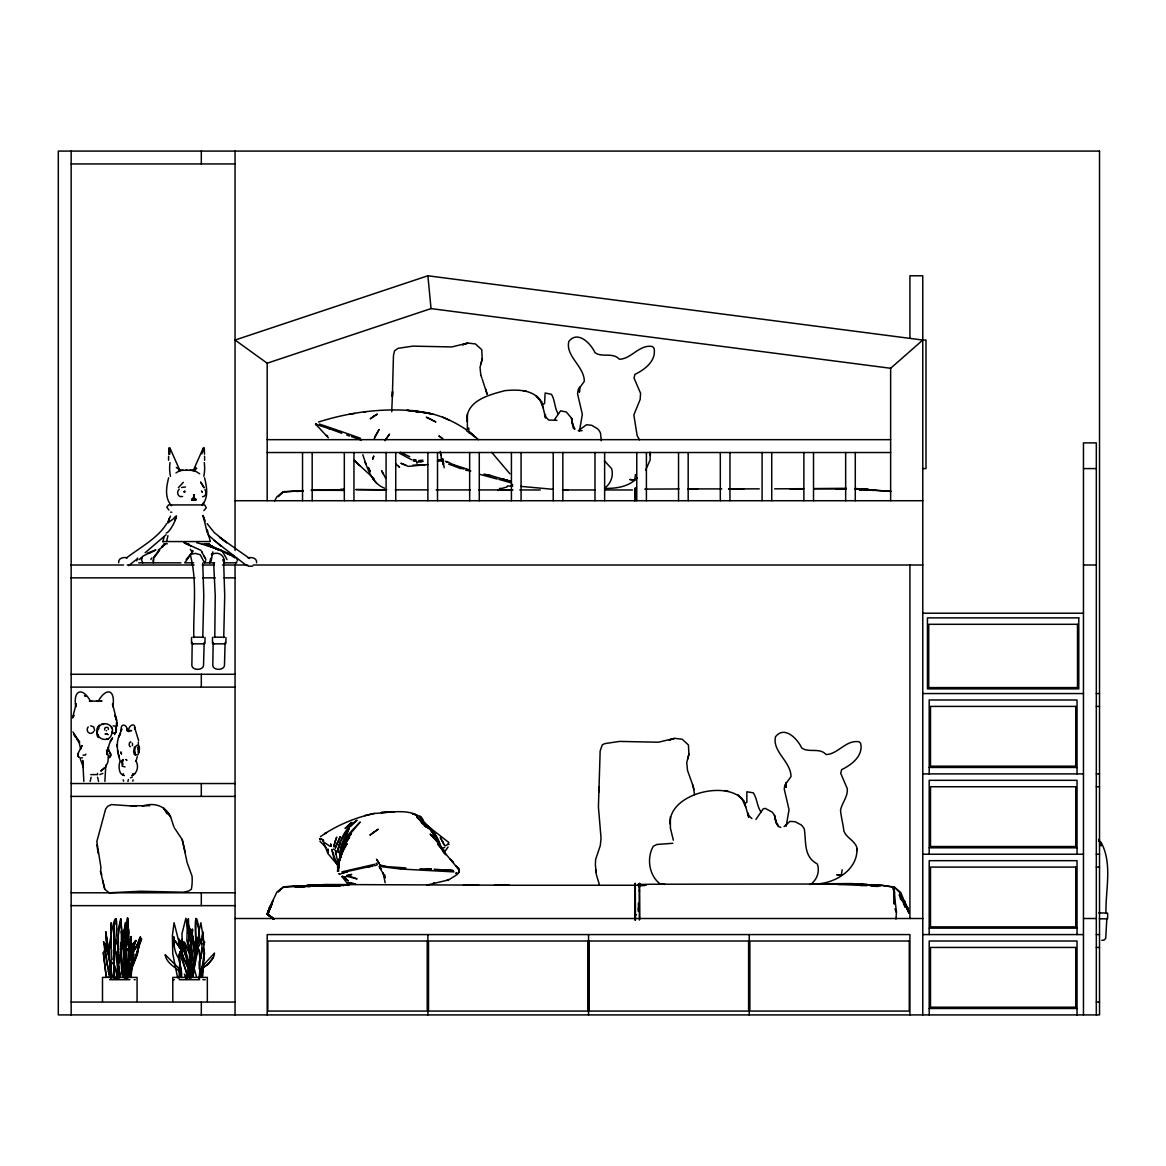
<?xml version="1.0" encoding="UTF-8"?>
<svg xmlns="http://www.w3.org/2000/svg" width="1166" height="1166" viewBox="0 0 1166 1166"><rect width="100%" height="100%" fill="white"/><g stroke="black" fill="none" stroke-linecap="round" stroke-linejoin="round"><path stroke-width="1.5" d="M194.649 951.806L192.9 936.925L187.187 922.204L193.075 936.925L194.824 951.806M224.44 559.593L224.12 561.808M635.295 489.268L635.339 488.219L634.814 500.695L635.339 488.219L634.858 490.157M634.902 920.091L635.281 883.522L635.485 920.061M638.414 907.877L638.429 911.462L638.385 903.154M639.391 920.061L639.434 883.522L639.464 885.475L644.74 885.417L639.478 885.519L639.478 883.493M639.711 919.158L639.434 883.522M639.493 884.732L639.478 883.726L639.478 885.504L639.478 884.469L651.736 884.236L851.486 883.974L877.269 885.548L866.732 885.096L873.611 885.635M894.089 892.515L894.235 904.087L894.672 892.282L893.491 888.39L892.85 889.133M111.207 977.866L111.178 922.743L111.12 941.778M113.947 977.866L113.918 922.743L113.918 976.831M639.464 885.548L639.478 884.542L639.478 885.475M125.374 977.735L125.432 922.714L125.345 978.478M138.025 752.187L139.162 751.778L137.865 754.825L135.475 754.825M190.247 973.027L182.479 955.858L178.631 939.096L182.843 955.858L189.956 971.657L189.723 976.54L189.213 972.415M340.428 856.398L342.323 848.192L341.959 852.157M635.281 883.522L634.843 886.262L635.339 883.493M191.516 643.399L191.559 637.452M204.968 643.515L205.012 637.554M212.46 643.399L212.504 637.452M225.912 643.515L225.956 637.554M120.856 918.997L118.291 935.38L118.597 964.792L120.127 976.073L118.247 964.792L118.291 928.806L120.856 918.997L122.78 944.008L120.666 952.301L124.062 976.438L122.853 975.155L120.331 952.301L122.445 944.008L121.468 931.299L124.718 952.243L125.651 976.233L122.984 943.935M338.009 870.973L338.665 862.403M601.335 440.763L600.49 433.096A13.948 13.409 -0.3 0 0 597.648 428.855L591.73 425.313L586.527 424.745L578.263 430.75L582.14 430.677M135.956 761.209L137.297 756.603M192.201 642.408L191.865 665.611C192.492 670.625 202.767 670.552 203.525 665.611L204.167 642.481M190.481 968.174L190.291 957.286L192.477 929.375L190.933 968.174L189.869 957.84M213.145 642.408L212.81 665.611C213.451 670.625 223.712 670.552 224.47 665.611L225.111 642.481M338.227 867.067L338.752 868.335L338.359 863.059L341.186 855.553M442.832 464.52L442.643 461.386L443.503 463.514L442.264 460.628M193.833 637.51C193.06 610.299 197.433 582.125 190.481 555.526M189.242 967.182L189.125 976.554L190.102 976.54L189.766 972.721M193.25 972.05L193.192 975.913L193.702 972.05M214.777 637.51L215.229 595.418L213.655 563.003M579.473 431.056L582.344 414.426L577.578 393.889L578.088 389.983L584.326 381.282C584.181 366.095 565.306 356.271 568.819 341.449C577.826 329.949 590.812 343.635 594.995 352.628C601.802 357.918 612.937 351.928 619.379 359.245C631.36 359.041 639.347 344.13 652.479 346.521L654.009 348.168C656.633 360.629 644.929 369.564 634.974 374.344L634.013 377.973L640.586 393.35L640.149 399.472L633.838 414.95L637.161 435.705L639.493 439.815M634.872 490.667L635.281 488.248M635.31 488.437L634.858 490.915M786.161 826.344L789.032 809.714L784.266 789.163L784.776 785.272L791.014 776.571C790.869 761.369 771.994 751.56 775.507 736.723C784.529 725.223 797.5 738.909 801.683 747.916C808.504 753.192 819.625 747.202 826.067 754.533C838.062 754.315 846.035 739.419 859.167 741.809L860.697 743.456C863.321 755.918 851.632 764.852 841.663 769.618L840.701 773.262L847.274 788.624C848.09 796.611 841.983 802.718 840.526 810.224C841.094 817.206 843.135 824.012 843.849 830.979C846.356 837.902 854.43 840.322 856.85 847.405C858.905 870.9 831.373 886.116 810.37 883.711M130.738 977.414L132.356 961.119L132.006 951.718L132.895 955.654L131.073 977.414M168.56 460.249L168.618 456.227M1107.613 918.56L1107.7 913.401M105.814 765.071L104.882 781.424M186.429 977.72L186.531 972.736L180.264 951.718L180.686 956.003L186.531 972.736M123.873 966.599C126.19 951.922 126.832 936.546 126.54 922.204C127.604 937.216 126.307 951.835 124.208 966.599M115.142 948.468L115.449 940.423L115.142 948.468L118.757 977.676M127.896 943.469L128.814 940.612L128.741 929.375M108.802 958.437L108.963 953.147L105.756 932.057L109.094 953.147L108.934 958.437M129.994 955.814L129.164 963.437L131.146 936.619L128.843 949.124L129.324 945.932M168.676 454.23L168.91 448.21L170.017 448.21L180.103 470.977M169.784 454.23L170.017 448.21M202.782 637.598L203.773 595.593L202.753 563.003M223.726 637.598L224.717 595.593L223.697 563.003M638.4 885.446L638.4 884.222L638.4 885.898M670.173 824.027C668.031 794.993 723.124 780.141 741.838 798.506M786.278 782.575L786.132 787.312L786.278 782.575L785.986 786.175M120.506 918.997C123.494 938.207 119.049 957.403 122.707 976.554C121.147 962.242 121.687 946.063 121.468 931.299M126.496 930.964L127.721 918.225L128.887 950.086L127.269 918.225M128.42 950.086L127.269 978.332M128.712 954.939L128.828 951.704M193.002 972.429L198.511 937.027L196.952 954.284L193.454 972.429M128.435 964.515L128.989 949.124M391.732 411.729L392.563 391.485L392.359 396.659M392.374 396.236L393.452 355.747L394.502 350.908L398.014 348.343L412.793 346.127L451.738 346.943L467.96 343.052L475.48 343.955L481.747 349.713L482.228 359.245L480.028 367.232L480.8 375.029M599.368 884.571L596.322 874.529L595.374 864.429L595.651 859.4L600.33 845.481L601.044 838.15L598.42 807.018L600.155 751.021L602.21 744.943L604.702 743.631L619.481 741.416L658.44 742.217L674.648 738.34L682.183 739.229L688.436 744.987L688.917 754.519L686.73 762.506L687.488 770.318L693.449 787.094L694.542 794.673M200.246 974.587L200.144 977.181L200.625 974.587M122.299 761.413L122.095 762.899L123.057 759.518L122.27 762.039L123.028 764.4M179.025 978.478L179.914 958.015M122.124 939.184L121.818 931.299M338.708 863.292L337.426 871.279M1106.84 918.312L1105.718 938.455L1103.896 940.175L1101.724 940.321M1105.98 913.167C1105.397 889.833 1112.787 863.467 1100.952 842.129M106.121 975.957L103.366 952.986L106.121 975.957L107.112 977.283M199.211 968.888L199.167 961.819L200.946 958.058L202.053 948.468L201.426 938.572L201.266 941.662L197.477 948.614M130.986 936.619L130.971 939.65M127.794 976.044C128.406 969.616 128.581 976.481 128.683 953.118M178.369 487.694L183.324 482.316M128.814 969.106L129.309 963.437M106.893 753.673L106.704 750.86M118.845 960.463L118.524 963.539L119.763 954.91M189.883 952.622L192.026 929.375M190.277 948.031L191.618 943.163L192.477 929.375M598.93 791.918L599.251 786.773L599.062 791.51M908.591 911.71L904.218 900.502L909.014 913.08M190.962 977.924L196.107 940.598L194.285 950.261M190 978.42L192.142 954.765L195.655 940.598M190.452 978.42L190.758 974.047M133.07 775.288L133.186 773.626L132.152 775.346M179.2 959.268C174.506 952.913 173.603 944.314 173.515 936.619L174.069 939.65L180.672 949.124L181.196 953.118M192.23 959.982L192.142 954.765M895.969 919.085L896.479 912.001L893.491 888.39M131.044 969.471L137.092 954.284L140.503 937.027L137.442 954.284L131.394 969.471M127.152 925.775L127.721 918.225M135.475 754.956L134.819 752.201M153.3 559.593L153.402 562.843M196.573 944.795C193.221 919.333 197.01 902.324 199.94 942.813M196.675 943.207L195.626 936.837L196.092 918.531M466.823 421.363C465.628 400.565 489.37 394.749 505.199 390.595C517.165 389.633 531.361 389.313 539.785 399.472M110.916 934.505L109.75 947.812L111.047 934.505C118.917 894.22 117.504 942.857 113.408 949.94C113.67 958.554 114.137 992.98 114.516 971.992M271.474 904.889L267.714 914.013L273.923 919.318L267.714 914.013L271.328 904.976L267.67 914.027L273.923 919.318L267.714 913.838L273.252 900.108L270.016 906.929M448.065 847.012L443.896 852.842M203.292 948.045L204.516 952.986L202.388 975.957L203.175 963.582M204.239 951.267L203.875 959.997M256.578 562.77C257.365 558.15 251.521 556.838 248.096 557.844L249.524 558.412L219.47 537.191L226.714 542.744L214.209 532.483L207.096 523.607M139.06 752.187L138.156 751.137L138.871 749.111M189.125 962.62L187.595 978.332L189.971 950.64L188.178 943.367L188.994 936.167L188.251 943.367L189.898 948.381M83.85 781.424L82.713 760.465L83.354 764.852M128.26 976.962L129.834 967.299L129.455 970.258M105.756 932.057L106.733 944.824L105.887 932.057M127.721 978.332L127.968 971.322M188.615 947.419L186.866 940.423L187.362 922.204M117.3 978.405L116.964 973.785L114.093 967.066M121.862 939.723L126.54 922.204M132.006 951.718L128.828 962.97L131.671 951.718M670.377 816.71L670.377 828.006L673.336 840.176M193.833 966.468L191.996 975.884L198.06 937.027M194.911 957.68L193.687 964.821M340.778 840.919L337.659 851.224C339.816 838.981 346.375 827.015 357.044 820.237L350.441 826.636M81.008 748.339L81.955 745.599M187.988 918.997C188.163 924.04 187.099 917.657 188.965 929.054M194.095 962.431L194.124 958.292M200.946 958.058L202.053 948.468M170.017 462.552L169.653 466.706A35.374 30.637 90 0 0 170.484 476.34M94.65 730.557L93.761 726.957L90.671 725.82M131.452 966.308L133.653 954.648L132.37 963.247L129.222 971.467L128.814 976.904L129.951 968.48M191.588 976.481L191.501 973.595M194.941 961.367L194.037 968.086L196.442 976.51M125.36 972.721L124.995 976.54M340.006 856.208L343.926 845.365L341.915 852.244L342.789 846.968L349.596 837.13L344.101 845.583M180.745 976.904L179.36 971.467M191.778 964.996L190.51 971.147M124.441 978.42L125.753 971.147L124.791 978.42M200.814 977.079L203.861 955.143L203.861 941.778L200.887 922.743L198.745 932.115M202.272 936.531L202.913 932.057L202.345 938.513M202.913 932.057L202.126 939.971M195.611 952.505L196.617 945.699M139.483 748.222L138.594 745.438L136.364 745.438L134.906 748.645L134.746 753.134M139.308 750.86L139.337 747.26M340.851 852.113L341.084 850.684L340.53 855.742L339.889 853.031L340.151 856.296M90.146 781.424L91.152 777.226M467.435 414.061L467.347 429.482M340.632 856.879C339.962 847.959 345.413 839.753 351.403 833.632L345.704 841.196L347.555 837.815L346.331 840.599M634.61 479.998L630.063 479.547L634.61 479.998L635.514 474.518M842.202 869.792L841.269 875.345M339.014 862.957L339.525 860.027L338.504 864.093L341.317 855.378M138.433 748.12L138.346 742.086M132.778 950.261L135.795 940.598L133.828 946.209L133.376 954.182L133.113 950.261M199.022 978.303C200.275 967.969 200.858 956.076 197.622 946.311M96.982 728.983L97.011 735.061M98.163 729.158C93.455 738.909 109.531 743.981 111.688 733.982C116.396 724.232 100.32 719.16 98.163 729.158L98.775 728.488M128.42 779.427L127.925 781.512M132.399 961.44L135.795 955.858L141.552 939.096L139.118 944.314M198.511 937.027L196.427 944.008M126.934 977.72L127.517 969.485M127.269 977.72L127.852 969.485M193.6 965.477L192.463 968.844M210.696 558.237L209.749 562.843L211.163 560.788L212.853 551.839M133.113 779.865L132.807 781.205M106.951 754.635L107.913 748.674L106.674 753.877M132.88 958.875L131.612 964.821L133.23 958.875M132.516 959.662L131.248 963.801M122.313 761.048L122.124 766.106L125.01 766.951M182.362 948.672L181.983 933.675L185.904 918.225L189.052 936.167M1098.882 840.467L1098.897 839.287M166.592 541.563L167.948 535.69M237.514 560.788L236.64 558.048M480.946 363.909L482.199 358.662M687.634 759.183L688.887 753.936M126.307 977.924L127.706 973.595L126.642 977.924M103.366 952.986L106.733 944.824M124.879 960.638C122.955 912.133 124.689 1006.083 125.957 954.852M162.876 541.796L163.969 537.162M337.805 849.897L340.064 842.318M193.643 949.037L196.107 940.598M634.858 490.901L635.31 488.904M634.814 885.927L635.31 883.726M634.858 886.189L635.31 884.469M166.184 532.979C170.659 532.789 180.949 509.294 173.865 518.258A5.67 4.751 -61.8 0 1 172.451 519.54L167.875 522.995L169.187 518.579L168.123 522.237M122.838 941.88L124.733 934.228M634.814 490.653L635.281 488.933M128.945 959.239L130.067 951.296L134.746 942.026L130.184 951.296L129.441 959.268M458.952 870.521L459.083 868.772L456.11 866.105L459.054 869.851L442.191 849.635L445.485 854.678M116.046 978.216L119.544 968.144M116.177 978.216L118.043 971.103M193.731 562.843L184.724 562.843L190.976 554.287L195.378 553.398L200.246 554.725L204.516 562.843L214.602 562.843M133.653 954.648L129.688 967.299M199.197 978.405L200.071 975.534L199.255 978.405M135.489 949.095L140.153 937.027M136.32 947.404L140.503 937.027M72.656 717.586L76.169 703.739L75.761 706.975C72.875 689.835 82.407 686.657 90.35 700.999L91.91 701.232L90.219 701.393M178.937 955.654L180.089 951.718C176.911 960.361 182.683 968.246 181.473 977.414M634.8 492.883L635.295 491.236M634.8 888.157L635.295 886.524M126.205 922.204L122.168 936.925M115.959 731.301L116.717 720.632L112.534 703.754L112.883 706.829C115.638 688.902 106.208 687.313 98.367 700.999L96.807 701.232L98.498 701.393M125.068 971.657L124.645 973.027L126.861 968.713M195.363 958.015L197.622 950.64L197.564 946.311M191.647 553.005L193.192 551.022M190.379 555.176L191.035 554.185M212.518 553.282L211.454 554.725M272.29 903.548L267.743 913.896L273.821 919.333L267.539 914.042L273.952 919.376L267.67 914.027L269.973 907.163L267.714 913.838L273.821 919.333L267.305 914.071L271.153 904.991L267.305 914.071L273.704 919.245M339.102 861.572L342.964 850.874L338.606 860.231L338.767 864.414M271.095 905.005L267.203 914.115L271.168 904.991L267.262 914.086L273.893 919.245L267.349 914.057L271.066 905.064L267.305 914.071L273.908 919.274L267.218 914.013L269.594 907.571L267.189 914.086L273.835 919.245L267.393 914.042M127.546 943.469L128.814 940.612M135.795 955.858L138.288 947.943M267.757 913.94L269.944 907.381L267.714 913.838M203.423 944.854L204.546 942.143L203.613 944.854M459.171 872.43L459.258 870.696L458.253 873.625M346.215 836.226L349.188 828.079C345.296 836.678 338.84 845.904 340.53 855.742L340.691 852.623L340.705 855.829M129.98 951.908L135.795 940.598M634.8 496.454L635.31 495.069M634.8 891.728L635.31 890.343M191.763 553.267L191.749 551.052M341.492 849.096L342.119 847.39M168.662 477.769C166.33 486.922 164.45 498.086 171.562 505.738M199.78 973.785C202.301 965.025 213.772 963.233 214.515 953.059L202.636 965.9L200.056 971.059M342.294 849.446L345.019 844.097M81.941 745.613L79.244 751.108C77.014 753.834 77.933 759.401 82.48 757.842M336.129 845.889L335.269 848.192L340.253 836.59L336.129 845.889L337.703 842.012M270.206 906.521L276.838 892.107L283.265 886.962L294.94 885.708L310.258 886.495L294.838 886.495L325.329 884.498L509.527 885.227M341.157 854.372L340.822 855.232L340.676 853.046L341.04 853.862M150.91 559.593L151.522 558.048M174.915 520.196L176.547 516.115M115.245 733.312L115.784 731.957L114.632 734.595M129.455 959.88L136.524 945.611L141.552 939.096M168.793 520.196L170.44 516.115M343.096 844.811L341.638 848.411L343.664 844.242M341.886 853.148L347.118 843.63L340.501 853.76L339.117 861.135M97.274 728.327L97.929 726.812M118.67 977.968L120.623 973.799M443.371 460.235L441.783 461.138M193.09 470.977L203.175 448.21L204.283 448.21L204.516 454.23M194.197 470.977L195.844 467.245M201.82 453.793L204.283 448.21M134.454 746.808L133.624 751.633L134.382 754.679M340.443 855.144L339.131 861.324M634.814 895.984L635.295 895.007M374.199 438.751L379.169 429.38L374.607 437.177M135.445 940.598L131 949.037M104.27 767.957L100.801 771.105L105.494 767.228L107.913 762.01L108.365 756.005L106.514 750.146M85.92 754.111L85.235 755.131L82.975 755.131M274.535 501.161L276.838 496.833L283.265 491.673L301.746 490.769M204.516 562.843L205.682 560.788M121.92 946.53L125.097 941.108M645.556 470.277L650.162 459.972L650.162 452.131M203.569 967.066L207.679 964.821L212.693 958M202.753 975.957L201.631 977.283M112.286 738.267L109.269 744.025L107.52 751.91L107.797 749.053M341.551 839.578L343.11 836.882M338.548 863.875L337.499 866.95L338.402 871.337M124.121 970.651L126.526 966.891M118.364 968.144L118.364 960.58L116.819 952.389L118.713 949.488M120.419 946.5L122.299 943.411M123.917 955.216L126.54 951.15M202.563 504.732L204.006 502.4L202.053 505.097M153.052 558.048L159.319 550.031M142.354 558.048L141.377 559.593L142.806 562.843M319.63 838.937L320.082 839.68M166.651 523.607C158.168 537.774 140.751 547.131 127.007 557.508M124.339 968.13L126.861 964.573M343.883 835.541L346.914 831.037M269.39 907.498L271.066 905.049M202.636 504.528C208.729 496.803 206.688 486.484 204.546 477.769M108.453 949.838L108.832 957.111L108.336 949.838L109.866 947.812M128.537 730.324C128.581 725.063 136.131 721.929 134.644 729.114L134.542 727.263L138.623 740.629M139.016 559.593L143.272 555.949L148.884 553.194M384.897 440.675L389.546 434.116L385.217 440.15M340.326 856.165L341.638 854.357L340.953 855.305M179.229 489.254C175.92 491.921 178.092 497.984 182.596 496.468M132.108 775.565C137.413 773.233 139.002 765.756 135.941 761.063M112.577 738.034L110.129 741.168M137.646 558.048L136.772 560.788M203.19 943.644L204.356 942.143M203.38 943.644L204.546 942.143M98.338 726.287L99.27 725.092M442.832 851.646L444.057 850.087M186.225 559.593L192.128 552.232L190.35 549.303M162.249 546.781L164.654 543.779L161.768 546.781M350.995 832.961L360.221 822.015C351.301 831.154 339.787 841.502 340.151 855.334M203.846 510.606L206.295 507.749L204.677 504.922L168.531 504.922L166.855 507.239L168.924 510.081M159.771 550.031L153.854 558.048L153.344 561.808M235.692 562.843L236.567 561.808M163.371 545.79L165.047 543.779M127.254 949.794L134.615 942.026M127.371 949.794L134.746 942.026M498.144 490.522L500.17 488.16M204.866 521.785L204.648 520.357M441.127 460.337L442.235 459.885L437.644 459.812M909.203 913.065L907.571 907.935L903.854 901.522L908.81 912.147L907.571 907.935L903.839 901.551L908.737 912.103L907.469 907.818L899.496 895.051M605.985 487.024C611.246 482.651 613.607 475.145 611.567 468.572L604.44 460.847M340.618 489.997L311.584 490.055L343.897 490.332L311.453 490.274L340.647 489.778M166.111 534.757L145.167 552.742M278.31 496.701L283.178 492.067L303.262 490.58M278.31 891.975L283.178 887.341L306.585 885.679M755.918 819.407L763.22 808.825L765.202 808.388L772.3 812.163L774.53 815.559L776.235 823.196L778.436 826.548L780.783 827.379M211.6 554.593C217.721 551.008 224.892 554.827 224.338 562.843M340.72 853.833L340.122 856.165M890.635 368.281L922.772 340.049L427.878 275.774L235.051 340.049L267.189 363.209L431.041 308.596L890.635 368.281L890.635 500.724M133.551 774.763L134.906 773.568M554.579 419.512L560.584 410.84L566.341 411.992L571.5 418.142L572.798 425.867L574.809 429.307M810.399 884.455C816.987 880.155 820.077 871.308 817.279 863.904C803.185 856.514 806.42 841.808 804.292 829.026A13.948 13.409 -0.3 0 0 801.217 824.93L795.125 821.709L789.892 821.389L784.077 826.577M637.19 477.973C628.926 486.645 616.829 488.554 605.387 488.394M128.595 565.627L136.859 559.199M185.962 470.233L194.212 470.394L196.719 468.426M320.49 836.561L326.509 832.611L324.789 833.632C339.933 824.056 356.825 817.104 374.359 813.445C389.59 812.862 411.073 807.324 422.733 819.377L420.416 816.433L428.622 828.589M158.226 550.031L162.701 546.781M457.13 874.587L448.691 879.878L427.018 885.081M374.665 864.312L341.915 871.847M175.979 472.944L180.103 470.394L183.31 470.248M161.549 546.781L165.193 544.537M434.437 882.895L433.009 883.77L433.825 883.332M105.013 734.041L106.791 733.749M115.099 733.195C117.168 731.344 117.096 724.99 113.146 725.82M448.648 879.47L446.767 880.476M444.727 847.405L441.491 848.659M149.744 553.194L155.807 550.031M442.293 460.672L443.459 460.555M193.454 494.836L194.241 494.836L194.241 496.993A2.361 2.055 -90 0 0 196.107 499.354L195.538 499.908A6.267 5.422 -90 0 1 191.734 499.908L191.588 499.354A2.361 2.055 -90 0 0 193.439 497.284M318.507 422.019C350.223 411.948 384.489 407.532 417.69 411.248M130.563 777.809L132.341 776.993M444.975 845.846L447.292 844.811M124.645 973.027L125.491 972.721M99.882 774.603L102.87 773.35M374.782 865.755L377.463 864.633M744.797 803.593L746.852 802.31L746.838 791.787L753.236 792.793C757.215 798.448 756.88 806.508 761.223 812.265M147.397 553.194L155.472 550.031M341.274 873.611L348.168 871.25L342.498 873.086M195.844 499.602L195.014 499.791A5.961 5.16 -90 0 1 192.273 499.791L191.851 499.646A2.653 2.303 -90 0 0 193.643 497.663L194.052 497.663A2.653 2.303 -90 0 0 195.801 499.587L195.422 499.791A5.961 5.16 -90 0 1 192.681 499.791L191.894 499.602M181.605 487.461L185.511 487.009M542.467 404.704L544.58 403.523L545.134 393L551.474 394.341C555.147 400.186 554.375 408.217 558.397 414.178M340.385 854.343L341.172 854.153L333.345 849.008M100.757 701.393L102.025 700.999L89.359 701.203M344.32 872.445L347.876 871.454M200.844 482.243L203.817 487.694M499.616 489.006L506.933 487.009M126.584 730.543L131.627 730.586L128.96 730.834M426.741 885.198L428.782 884.688M374.359 813.445L364.739 815.661M349.377 871.031L372.464 865.944M366.751 867.329L373.105 865.901M126.438 557.989L127.181 557.844C123.756 556.838 117.912 558.15 118.699 562.77M192.273 499.646L192.317 499.602A2.653 2.303 -90 0 0 194.052 497.663M142.31 806.245C153.708 802.033 165.601 805.648 170.6 816.943M208.947 543.706L209.778 545.79L208.35 543.779M417.632 462.115L421.713 461.488M349.421 414.221L354.683 413.464M376.093 863.379L377.114 863.234M306.439 886.16L301.44 886.86M202.549 496.701C206.134 496.731 206.586 491.95 204.91 489.618M303.043 886.641L308.057 885.956L301.353 886.714M303.175 490.784L294.663 490.901L303.277 490.828L296.587 491.498M301.367 886.845L308.057 885.956M194.241 494.836L193.877 496.993A2.361 2.055 -90 0 1 192.011 499.354L192.157 499.908A6.267 5.422 -90 0 0 195.961 499.908M303.291 490.784L294.838 491.207L303.349 490.915M418.696 460.628L422.806 460.147M424.847 464.797L408.217 466.4L400.871 463.252L406.293 465.336M364.273 412.079L365.556 411.933M340.618 885.285L309.908 885.344L296.456 886.787L309.937 885.388L347.512 884.979M420.241 461.692L423.141 461.415M296.587 886.787L310.083 885.49M343.97 885.562L325.168 885.038L294.721 886.656L306.6 885.796M672.84 843.28L656.793 844.49L653.324 846.225C646.518 857.782 648.937 875.345 659.927 883.726L665.145 884.426M108.496 757.842C111.091 758.221 110.901 751.764 110.333 756.588L110.61 754.096L107.87 747.406M416.043 460.074L414.644 460.162L415.679 460.147M178.996 470.394L187.245 470.233M311.628 489.837L344.101 489.691M427.805 464.651L412.895 465.176M313.173 490.303L340.487 490.186L311.468 490.245L340.589 490.128L311.614 490.026M313.173 885.577L340.589 885.402L309.865 885.388M437.454 461.095L441.535 460.949M311.439 490.303L325.11 489.866M311.439 885.592L325.11 885.14M311.453 885.562L340.53 885.446L309.762 885.577L340.501 885.46M875.141 490.288L890.809 491.265M875.141 885.562L882.05 885.358L894.307 887.035L900.822 892.588L908.868 912.628M836.066 489.152L846.341 488.875L813.883 488.743M837.771 884.396L851.486 884.003L875.564 885.519M311.643 490.055L340.589 490.128L325.154 489.793M839.52 489.137L846.399 488.977L837.844 489.137L846.356 488.889M851.472 883.974L836.051 884.265L851.486 883.974L867.038 884.513L836.066 884.061L875.549 885.533L851.472 883.566L820.645 883.77M644.769 489.108L679.049 488.948M837.815 489.122L846.399 488.933M149.627 805.721L130.883 805.75M839.52 884.426L858.482 884.411M837.829 884.411L856.762 884.382M846.341 488.787L836.051 488.991L846.341 488.714M193.264 643.778L192.215 643.807L203.686 643.851M214.209 643.778L213.174 643.807L224.63 643.851M426.173 869.195L431.537 869.107L420.037 868.801M813.824 488.569L846.327 488.306M774.632 488.845L803.593 488.7M194.387 637.015C187.624 637.146 207.504 637.336 202.884 637.073M215.331 637.015C208.568 637.146 228.449 637.336 223.828 637.073M789.994 488.831L803.651 488.787M697.866 488.904L687.619 488.918L721.754 488.904M728.575 488.918L759.285 488.86M346.798 875.316L351.709 874.427L345.457 877.021L341.959 876.643M636.447 914.742L635.499 915.135M71.155 163.94L235.051 163.94M922.481 340.049L925.993 340.049L925.993 468.586L922.481 468.586M267.189 439.669L890.635 439.669M267.189 452.525L890.635 452.525M1083.462 468.586L1096.317 468.586M728.59 488.904L743.937 488.889M470.292 489.924L436.171 489.895M497.62 489.968L512.982 489.982M519.774 489.939L540.31 489.982M562.449 489.953L594.908 489.953M605.198 489.953L632.482 489.968M193.454 496.993L194.241 496.993M194.066 498.115A2.361 2.055 -90 0 0 195.684 499.354L196.107 499.354M235.051 500.724L922.772 500.724M170.615 512.18L171.796 512.18M162.876 541.563L210.332 541.563L207.256 529.816M167.379 543.808L164.26 543.706M187.056 543.808L188.805 543.808M138.725 562.843L180.934 562.843M223.828 562.843L236.771 562.843M70.922 565L123.581 565M127.196 565L194.081 565M202.272 565L214.223 565M222.429 565L247.79 565M253.241 565L922.772 565M1083.462 565L1096.317 565M248.096 566.18L252.658 566.18M70.922 577.855L194.984 577.855M202.593 577.855L215.214 577.855M224.12 577.855L235.051 577.855M922.772 613.214L1083.462 613.214M71.155 674.269L235.051 674.269M71.155 687.124L235.051 687.124M922.772 693.551L1083.462 693.551M1096.317 693.551L1099.523 693.551M1096.317 706.407L1099.523 706.407M106.529 730.703L106.208 730.703M929.2 767.461L1077.034 767.461M922.772 773.889L1083.462 773.889M1096.317 773.889L1099.523 773.889M90.817 774.603L97.419 774.603M71.155 783.537L235.051 783.537M1096.317 786.744L1099.523 786.744M71.155 796.393L235.051 796.393M929.2 847.813L1077.034 847.813M922.772 854.241L1083.462 854.241M1096.317 854.241L1099.523 854.241M1096.317 867.081L1099.523 867.081M463.47 885.198L478.818 885.198M494.209 885.256L646.139 885.256M71.155 892.792L235.051 892.792M71.155 905.647L235.051 905.647M235.051 918.502L922.772 918.502M1083.462 918.502L1096.317 918.502M115.915 924.492L116.046 918.531M198.73 928.005L195.728 918.531M929.2 928.151L1077.034 928.151M191.443 943.411L189.052 929.9L190.67 943.819M189.912 932.698L190.175 936.269M189.052 934.083L191.559 945.174M198.716 931.255L199.444 934.505M922.772 934.578L1083.462 934.578M1096.317 934.578L1099.523 934.578M131.175 938.513L130.913 946.5M181.983 939.315L183.004 945.845M115.711 941.662L115.769 939.738L118.626 948.614M189.912 967.736C185.817 953.919 178.034 921.883 191.705 960.318M110.61 977.385L107.185 965.142L103.555 942.143L108.817 955.595L112.242 977.604M178.631 939.096L182.362 945.611L190.466 970.331M127.021 943.367L126.045 948.381L126.73 978.332M183.193 942.026L184.928 943.498M103.555 942.143L104.823 943.644M122.445 944.008L123.334 943.935M182.362 945.611L180.672 942.536M185.35 947.331L187.362 959.239L190.626 969.31M1096.317 947.433L1099.523 947.433M105.042 947.564L107.52 965.142L110.945 977.385M184.549 943.498L188.498 949.794M104.488 943.644L107.287 950.057M181.969 950.086L183.31 961.425M199.401 950.028L199.925 955.479M189.548 947.258L190.714 971.249M190.743 955.216L188.134 949.794M113.685 955.391L112.971 959.676M106.951 950.057L108.817 955.595M186.254 957.009L182.552 947.244M125.36 957.286L125.709 968.174M125.564 960.493L125.36 968.174M190.233 960.638L190.933 968.174M108.482 955.595L109.925 964.267M189.971 952.243L190.466 964.588M186.341 958.729L188.557 965.637M118.903 970.928L118.845 967.459L119.238 970.928M109.837 975.257L108.38 971.074L110.697 978.055M109.589 964.267L111.513 971.803M117.198 972.167L114.764 965.9L112.169 962.693M187.522 972.007L188.076 976.073M181.036 974.222L181.298 977.414M189.198 975.155L190.087 976.438M190.903 976.233L190.014 964.588M109.327 977.181L108.7 967.051M109.604 979.702L129.951 979.702M134.25 979.702L135.212 979.702M173.413 979.702L174.361 979.702M179.316 979.702L199.634 979.702M202.855 979.702L205.201 979.702M71.155 1002.06L235.051 1002.06M1096.317 1002.06L1099.523 1002.06M929.2 1008.488L1077.034 1008.488M478.818 489.924L509.527 489.953M427.66 489.88L395.274 489.837M356.038 489.72L386.733 489.837L356.082 489.458M340.734 489.268L344.145 489.312M1098.736 912.905L1107.088 913.051M1099.334 918.75L1106.986 918.895M507.283 485.989L512.617 486.105M874.762 886.32L878.158 886.408M873.611 490.361L866.732 489.807L875.549 490.245L854.926 488.802L890.97 491.484M854.94 488.831L866.965 489.21M859.969 489.982L866.79 490.216L859.502 490.099M520.765 486.368L552.669 489.268M859.502 885.373L862.913 885.49M556.954 420.328L548.632 420.022L545.105 416.233M860.187 489.166L855.013 488.977L858.497 489.137M136.393 806.304L111.397 804.584L107.651 806.347L105.625 809.073L96.836 841.633L100.932 867.387L100.538 871.614L104.809 889.308L109.123 892.792L140.649 891.247L183.222 892.209L189.023 890.926L191.399 889.133L191.72 887.035A61.536 52.732 38.7 0 0 192.201 879.528L192.069 876.249L187.012 862.213M405.885 867.941L388.817 866.746M854.926 488.452L875.52 490.288M567.871 490.332L562.784 490.084L566.122 490.259M320.3 838.471L320.271 839.637M398.335 868.233L401.57 868.422M442.482 459.069L443.401 459.127M189.883 470.19L193.104 470.394M454.026 871.891L400.477 869.02L381.267 866.659M127.852 730.718L128.901 731.68L126.773 729.027L127.488 730.222C126.89 723.911 119.967 722.716 121.308 730.659L121.76 728.794L118.903 736.97L120.477 733.297C115.259 741.255 117.402 753.119 120.404 761.762C118.932 761.209 117.562 774.02 123.246 775.084M453.312 870.565L434.16 869.253M875.491 885.592L866.863 884.63L880.68 885.548L866.804 885.052L882.21 885.402L894.482 887.326L899.788 892.529L900.633 899.438M382.302 865.653L387.272 866.571M724.654 790.563L727.832 790.956M411.7 410.476L432.965 414.119L416.204 411.306C434.481 412.502 451.621 419.818 466.648 429.948M867.14 489.472L873.961 490.42L867.125 489.443L872.241 490.288M108.292 734.667L106.164 733.662M872.255 885.46L867.14 884.761L873.946 885.694M867.11 489.545L872.197 490.288M867.11 884.819L872.197 885.577M415.679 411.642L419.162 412.196L415.664 411.613M465.715 470.204L470.787 471.035M523.053 390.668L526.216 391.222M195.422 499.646L195.378 499.602A2.653 2.303 -90 0 1 193.629 497.663M487.111 474.97L490.551 475.611L484.036 474.066M207.227 532.731L203.044 515.532M342.046 876.468L343.46 876.759M326.232 435.472L327.602 435.763M498.946 479.401L510.897 482.768M346.535 876.205L357.073 878.902L350.937 876.686M468.105 469.417L454.07 464.884M342.41 876.54L344.305 877.007M479.809 474.329L497.168 479.037M414.309 459.914L413.332 459.521M202.214 544.201L221.569 550.323M196.675 542.7L202.534 544.303M414.192 461.27L413.187 460.832M448.4 843.82L448.852 844.592L448.05 843.63M456.27 872.62L456.839 873.669L455.877 873.64L456.751 872.649M503.085 479.139L510.664 481.325M501.569 478.701L510.154 481.252L490.143 475.407M342.644 876.336L343.912 876.715M461.415 468.222L464.039 469.038M317.735 424.963L330.138 428.957L328.214 428.316M319.309 424.03L337.644 430.254M461.124 468.732L448.691 464.141M360.513 438.285L338.65 430.575M329.73 428.855L341.842 433.256M351.432 436.58L361.212 440.063M380.48 864.968L384.27 866.338M168.4 813.518L170.396 816.331L173.982 827.146M346.637 434.947L349.465 436.04M454.244 465.03L446.811 461.488M218.989 550.031L204.021 543.779L233.273 555.949M341.186 853.235L337.936 851.267M399.821 453.472L411.715 459.798M400.521 452.277L409.718 456.693M442.759 417.166L449.027 420.037M234.293 555.949L205.872 543.779L212.751 546.781L206.222 543.779L212.46 546.781L206.674 543.779L210.463 546.038M226.262 553.194L230.489 555.264M122.94 774.851L124.441 775.594M384.576 488.219C373.353 483.934 368.879 472.128 364.987 461.78L365.818 463.776L362.815 454.725M340.705 854.314L340.385 853.774M218.625 550.031L207.694 543.779M323.128 840.074L320.708 838.733L323.696 840.54M448.925 842.595L426.027 824.61M322.72 841.371L330.065 846.312M194.197 470.394L199.692 473.79M190.787 545.98L184.286 542.744L200.829 550.279M379.46 864.866L380.874 865.77M398.408 466.4L399.588 467.158L395.901 463.966M231.888 555.949L235.051 558.048M442.22 438.358L438.882 435.938L443.197 439.086M445.368 461.197L446.972 462.348M466.473 430.706L476.049 437.673M246.667 565.627L214.194 540.485M176.328 467.449L180.103 470.394M343.547 877.342L348.357 880.928L343.62 876.745M328.389 437.818L316.7 425.342M908.606 912.016L903.912 901.391L908.941 912.22L903.81 901.595L908.926 912.235L907.585 907.979M473.819 435.428L469.053 431.639L478.483 439.655M220.986 546.082L207.942 534.757M414.95 460.497L414.324 459.958L415.81 461.24M374.184 478.818L354.216 460.395M424.92 823.123C432.061 829.376 438.46 837.013 440.602 846.472L438.008 840.759M326.145 847.434L319.936 841.327M450.222 859.225L453.589 862.33M748.062 814.99L751.91 818.59M441.943 460.118L443.226 461.692L444.188 467.755M208.568 543.779L210.652 545.79M741.838 798.739L738.049 795.066L744.01 800.853L748.732 817.351M427.558 826.694L432.877 832.466M354.347 460.337L359.667 465.613L354.595 460.585M491.717 452.379L509.877 473.746M420.868 821.272L416.597 816.71L428.199 828.195M539.785 399.705L536.2 395.857L541.826 401.92L545.499 417.967L545.44 414.484M425.94 827.262L421.028 822.088L430.429 828.676L437.658 842.377L430.152 834.054L438.926 843.105L445.806 854.416M380.626 868.612L379.591 867.475L383.381 873.932L385.144 882.764M348.896 885.475L342.148 876.788M472.478 434.86L473.95 436.521M372.872 478.891L376.385 482.928M1099.042 839.52L1101.214 845.948M203.656 555.949L205.376 558.048M179.375 971.467C174.171 966.308 166.49 963.043 165.12 954.648L177.844 967.299L181.444 973.523M169.653 815.734L163.531 808.155L167.102 813.839M179.054 945.932L174.069 939.65L173.501 936.619M137.836 749.49L138.011 747.654L138.958 748.047M201.558 551.605L205.916 559.593M222.036 550.716L227.064 559.593M511.685 484.356L512.705 484.998L511.67 484.24M899.467 894.978L903.898 901.245L908.562 911.797L903.927 901.245L899.292 894.934L907.512 907.891M900.429 897.937L902.965 901.58L900.414 897.82M425.619 826.446L419.673 816.025M200.61 482.199L204.254 487.563M337.309 864.793L333.811 857.928L331.814 849.504L336.245 862.344M900.735 898.316L902.746 901.318M379.154 866.513L380.932 869.253L379.518 866.848M379.271 863.554L376.501 859.24L378.906 862.811M97.274 735.994L98.265 737.553M336.814 863.889L337.426 864.866L328.36 854.066L323.696 843.674L324.658 845.204M83.442 767.447L80.352 759.241M1098.97 840.875L1100.544 843.412M778.422 825.892L776.075 821.972L774.53 815.559L776.075 822.54M178.996 939.096L181.036 942.536M201.499 551.256L202.33 552.713M174.623 828.254L182.217 839.564L186.837 861.208M79.521 743.675L76.46 738.253L79.711 742.261L72.919 731.942M907.308 907.673L903.796 901.216L908.547 911.827M1098.707 839.986L1099.392 841.269M385.742 478.468L381.617 470.743L383.497 474.27M435.559 838.208L432.149 831.679L436.813 840.628M574.692 428.651L572.681 424.628L571.5 418.142L573.497 428.592M741.97 798.87L745.744 806.916M368.587 468.062L370.19 471.676L368.485 467.464M203.073 515.532L204.414 519.482M168.91 448.21L170.178 451.096M123.494 774.574L123.144 773.758L123.29 775.288M203.103 516.115L204.837 520.196M903.358 902.805L905.21 907.279L899.788 892.529M194.299 949.488L195.494 952.389M193.935 949.488L195.116 952.389M539.902 399.836L543.225 408.071M183.558 942.026L185.715 947.331M188.192 965.637L190.102 970.331M437.6 839.666L434.612 833.603L437.367 839.331M108.38 971.074L109.954 975.257L109.21 973.289M338.825 866.688L335.502 851.705L336.216 854.445M383.381 873.932L383.002 872.882L384.591 877.269M481.019 375.641L481.864 378.046M482.287 379.241L487.111 394.312L485.858 389.255M100.567 871.279L101.792 874.806M184.432 974.12L185.904 978.332M79.448 744.01L80.745 749.228M431.682 832.291L431.012 830.294M191.734 551.008L192.113 552.174L191.661 550.687M748.485 816.477L748.324 813.212M895.007 908.795L895.925 911.987M338.431 866.673L338.125 865.58L338.723 871.017M182.217 839.564L185.277 852.331M103.891 942.143L105.377 947.564M440.398 453.21L440.981 455.396M111.397 726.986L111.805 728.488M440.252 451.431L441.87 460.439L441.418 458.078M316.773 424.351L315.971 423.52L316.423 424.832M692.546 784.543L693.814 789.586M123.538 781.205L123.232 779.865M102.579 880.141L104.707 889.002M191.195 970.01L189.985 963.48M191.967 973.421L192.754 976.817M191.807 973.421L192.579 976.817M98.571 781.424L97.565 777.226M180.745 969.106L179.17 959.268M177.611 977.735L172.772 953.817L172.408 935.467L174.069 922.714L178.806 941.326L179.433 947.973M337.644 868.393L338.023 870.375M181.182 953.118L182.668 960.697M384.62 874.602L385.29 877.896M639.362 890.343L639.493 891.203M96.836 844.636L98.221 853.512M119.107 974.965L119.588 977.837M190.32 957.84L190.685 960.638M111.178 971.803L111.907 977.604M335.517 853.075L335.662 854.197M204.283 462.552L204.633 466.706A35.374 30.637 90 0 1 203.817 476.34M595.593 869.428L595.884 871.993M173.384 938.513L174.288 946.5M97.478 773.35L97.623 774.603M338.49 864.502L338.796 867.621M427.878 275.774L431.041 308.596M639.376 886.51L639.478 887.515M98.323 734.682L98.454 736.154M188.294 926.314L188.513 929.054M128.391 929.375L128.654 933.543M199.08 934.505L199.371 939.49M338.592 864.239L338.65 865.318M108.19 967.459L108.511 971.074M222.91 559.593L222.968 560.788M468.717 427.937L468.921 432.79M203.175 448.21L203.263 450.222M188.44 918.997L188.644 924.93M857.039 849.008L857.083 850.597M650.351 453.734L650.395 455.308M126.948 969.602L127.196 978.332M118.815 967.43L118.976 970.476M204.575 456.227L204.633 460.249M121.57 942.507L121.57 945.801M121.235 942.507L121.235 945.801M1096.317 1014.916L1096.317 442.891L1083.462 442.891L1083.462 1014.916M1077.034 773.889L1077.034 699.979L929.2 699.979L929.2 773.889M1077.034 854.241L1077.034 780.316L929.2 780.316L929.2 854.241M1077.034 934.578L1077.034 860.668L929.2 860.668L929.2 934.578M1077.034 1014.916L1077.034 941.006L929.2 941.006L929.2 1014.916M922.772 1014.916L922.772 275.774L909.917 275.774L909.917 338.257M909.917 565L909.917 918.502M909.917 1014.916L909.917 934.578L267.189 934.578L267.189 1014.916M855.29 452.525L855.29 500.724M845.656 452.525L845.656 500.724M813.518 452.525L813.518 500.724M803.87 452.525L803.87 500.724M771.732 452.525L771.732 500.724M762.098 452.525L762.098 500.724M749.242 934.578L749.242 1014.916M729.96 452.525L729.96 500.724M720.311 452.525L720.311 500.724M688.173 452.525L688.173 500.724M678.539 452.525L678.539 500.724M646.401 452.525L646.401 500.724M636.767 452.525L636.767 500.724M604.629 452.525L604.629 500.724M594.981 452.525L594.981 500.724M588.553 934.578L588.553 1014.916M562.843 452.525L562.843 500.724M553.209 452.525L553.209 500.724M521.071 452.525L521.071 500.724M511.422 452.525L511.422 500.724M479.284 452.525L479.284 500.724M469.65 452.525L469.65 500.724M437.512 452.525L437.512 500.724M427.878 452.525L427.878 500.724M427.878 934.578L427.878 1014.916M395.74 452.525L395.74 500.724M386.092 452.525L386.092 500.724M353.954 452.525L353.954 500.724M344.32 452.525L344.32 500.724M312.182 452.525L312.182 500.724M302.533 452.525L302.533 500.724M267.189 363.209L267.189 500.724M235.051 151.084L235.051 550.483M235.051 565L235.051 1014.916M207.329 1001.492L207.329 977.399L172.787 977.399L172.787 1001.492M201.31 151.084L201.31 163.94M201.31 674.269L201.31 687.124M201.31 783.537L201.31 796.393M201.31 892.792L201.31 905.647M201.31 1002.06L201.31 1014.916M189.417 929.9L189.417 934.083M137.063 1001.492L137.063 977.399L102.491 977.399L102.491 1001.492M71.155 151.084L71.155 1014.916M132.312 743.223A2.419 1.676 -90 0 1 132.312 745.642M130.432 746.765A2.419 1.676 -90 0 1 129.207 744.739A2.419 1.676 -90 0 1 130.024 742.334M130.432 742.086A2.419 1.676 -90 0 1 130.869 742.013M113.772 732.86A3.775 1.253 -90 0 1 112.519 732.86M112.257 732.263A3.775 1.253 -90 0 1 112.067 731.476M104.707 729.872A1.662 1.151 -82 0 1 105.887 727.395L107.33 727.395A1.662 1.151 -82 0 1 108.307 729.479M93.674 731.476A3.775 3.483 -90 0 1 88.543 732.583A3.775 3.483 -90 0 1 88.208 726.928M117.183 744.68L117.183 746.736L117.198 744.608M78.064 754.679L78.049 755.539L78.064 754.679M116.935 723.547L116.833 726.316L116.746 722.06L116.935 723.547M579.589 387.36L579.444 392.024L579.589 387.36M327.894 849.183L327.602 852.55L327.894 849.183M201.543 491.207L202.359 492.169L201.543 491.207M183.922 491.658C184.884 493.888 185.919 489.385 183.922 491.658M462.64 344.699L467.508 343.198L462.64 344.699M669.328 739.973L674.196 738.472L669.313 740.016M335.181 841.225L333.651 846.749L336.726 837.115L335.181 841.225M373.732 456.212L372.756 459.054L373.732 456.212M315.592 424.03L316.088 424.847L315.592 424.03M416.568 462.028L416.991 462.902L416.568 462.028M78.399 753.338L78.107 754.096L78.399 753.338M73.473 716.099L72.729 717.862L73.881 715.268L73.473 716.099M122.896 759.678L121.92 761.165L122.896 759.678M348.823 824.799L345.092 828.53L351.826 822.38L348.823 824.799M841.298 875.272L836.765 874.821L841.254 875.316M374.213 415.898L370.22 418.827L377.347 414.105L374.213 415.898M374.344 831.912L369.884 835.104L378.265 829.186L374.344 831.912M309.996 885.213L298.234 886.772L309.996 885.213M108.103 738.792L106.849 738.88L108.015 738.836M388.657 812.061L381.267 812.498L394.239 811.886L388.657 812.061M103.526 724.319L101.908 724.363L103.526 724.319M373.572 864.647L373.572 864.647M1099.523 151.084L58.3 151.084L58.3 1014.916L1099.523 1014.916L1099.523 151.084M1078.783 617.878L927.451 617.878L927.451 688.873L1078.783 688.873L1078.783 617.878M1077.501 624.306L928.734 624.306L928.734 687.59L1077.501 687.59L1077.501 624.306M1075.752 706.407L930.497 706.407L930.497 766.179L1075.752 766.179L1075.752 706.407M1075.752 786.744L930.497 786.744L930.497 846.516L1075.752 846.516L1075.752 786.744M1075.752 867.081L930.497 867.081L930.497 926.868L1075.752 926.868L1075.752 867.081M427.222 941.006L267.83 941.006L267.83 1011.068L427.222 1011.068L427.222 941.006M587.912 941.006L428.52 941.006L428.52 1011.068L587.912 1011.068L587.912 941.006M748.601 941.006L589.194 941.006L589.194 1011.068L748.601 1011.068L748.601 941.006M909.276 941.006L749.884 941.006L749.884 1011.068L909.276 1011.068L909.276 941.006M1075.752 947.433L930.497 947.433L930.497 1007.205L1075.752 1007.205L1075.752 947.433M339.889 874.208L339.073 873.844L339.889 874.208M866.79 885.49L859.969 885.256L866.79 885.49M452.67 870.608L443.955 869.763L452.67 870.608M872.255 885.562L867.14 884.834L872.241 885.592M354.93 883.843L347.847 882.677L354.93 883.843M412.152 411.044L406.963 410.243L412.196 411.073M85.905 695.913L84.418 695.679L85.832 695.913M414.265 814.218L412.443 813.693L416.743 815.253L414.265 814.218M188.134 544.318L184.17 542.729L188.149 544.333M430.633 419.25L426.304 417.209L435.88 421.975L430.633 419.25M423.856 823.677L422.005 822.613L426.188 825.266L423.856 823.677M444.465 852.244L437.687 844.067L444.465 852.244M126.73 760.217L126.117 759.518L126.73 760.217M429.962 828.152L429.525 827.539L431.624 830.527L429.962 828.152M437.804 842.143L436.201 839.768L438.547 843.397L437.804 842.143M75.746 737.393L74.099 734.595L75.746 737.393M442.891 842.143L440.296 837.465L444.202 844.942L442.891 842.143M110.318 753.338L110.61 754.096L110.318 753.338M115.245 716.099L114.924 715.239L115.93 718.037L115.245 716.099M78.384 756.588L78.107 755.597L78.384 756.588M121.453 753.936L120.943 752.143L121.453 753.936M331.159 845.991L330.736 844.14L331.159 845.991M119.063 756.545L118.582 754.723L119.049 756.603M118.072 752.77L117.606 750.787L118.072 752.77M116.483 720.253L116.032 717.862L116.483 720.253"/></g></svg>
